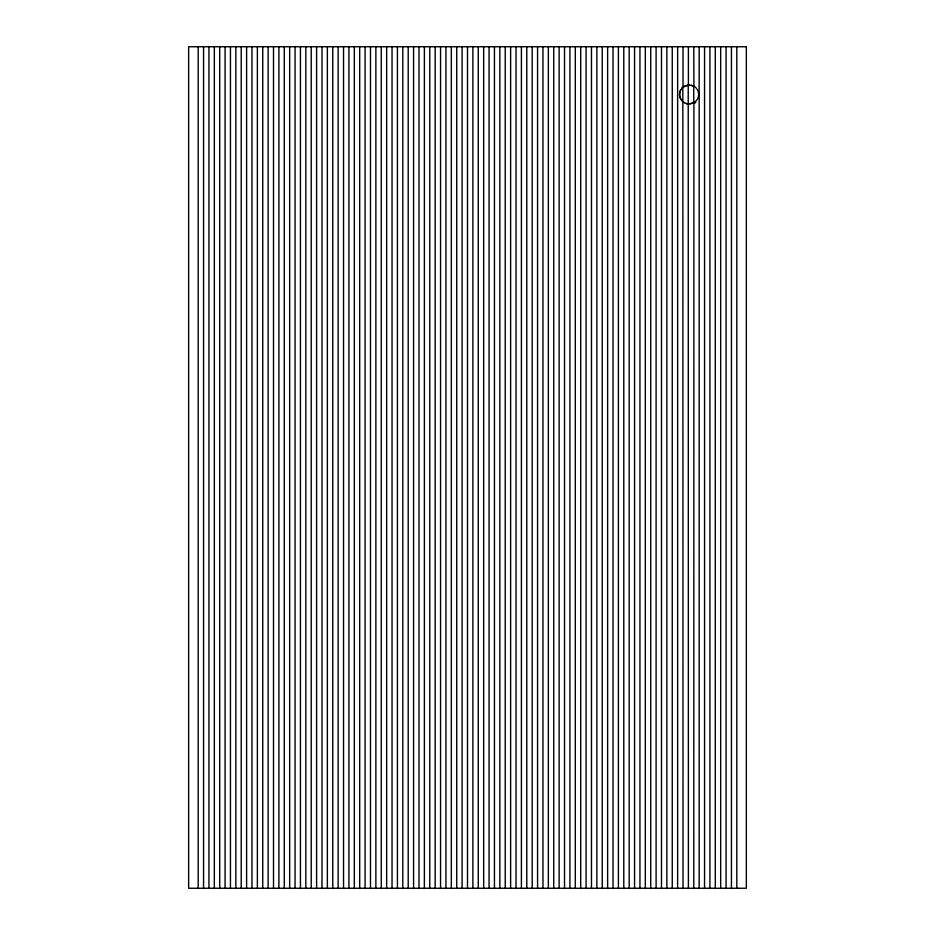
<?xml version="1.0" encoding="UTF-8"?>
<svg xmlns="http://www.w3.org/2000/svg" width="935" height="935" viewBox="0 0 935 935"><rect width="100%" height="100%" fill="white"/><g stroke="black" fill="none" stroke-linecap="round" stroke-linejoin="round"><path stroke-width="1.4" d="M683.017 888.25L682.842 87.212L689.153 84.886M693.782 888.25L693.91 102.675A9.537 9.514 -90 0 0 693.91 86.16L693.782 46.75M682.246 87.68L682.842 87.212M684.221 86.16L688.394 84.98L688.394 46.75M686.524 103.621C687.202 105.433 705.271 99.823 688.978 103.949M691.444 85.214L693.91 86.16L688.978 84.886M684.221 102.675L686.687 103.621M682.246 101.155L684.385 102.675M736.815 46.75L736.815 888.25M731.439 46.75L731.439 888.25M726.063 46.75L726.063 888.25M720.675 46.75L720.675 888.25M715.298 46.75L715.298 888.25M709.922 46.75L709.922 888.25M704.546 46.75L704.546 888.25M699.158 46.75L699.158 888.25M693.735 86.16L693.735 102.675M688.394 888.25L688.23 84.98M683.017 46.75L683.017 87.212L682.421 87.68A9.537 9.514 -90 0 0 682.421 101.155M677.63 46.75L677.63 888.25M672.253 46.75L672.253 888.25M666.865 46.75L666.865 888.25M661.489 46.75L661.489 888.25M656.101 46.75L656.101 888.25M650.713 46.75L650.713 888.25M645.337 46.75L645.337 888.25M639.949 46.75L639.949 888.25M634.561 46.75L634.561 888.25M629.173 46.75L629.173 888.25M623.785 46.75L623.785 888.25M618.397 46.75L618.397 888.25M613.021 46.75L613.021 888.25M607.633 46.75L607.633 888.25M602.245 46.75L602.245 888.25M596.857 46.75L596.857 888.25M591.469 46.75L591.469 888.25M586.081 46.75L586.081 888.25M580.693 46.75L580.693 888.25M575.305 46.75L575.305 888.25M569.918 46.75L569.918 888.25M564.518 46.75L564.518 888.25M559.13 46.75L559.13 888.25M553.742 46.75L553.742 888.25M548.354 46.75L548.354 888.25M542.966 46.75L542.966 888.25M537.578 46.75L537.578 888.25M532.19 46.75L532.19 888.25M526.791 46.75L526.791 888.25M521.403 46.75L521.403 888.25M516.015 46.75L516.015 888.25M510.627 46.75L510.627 888.25M505.239 46.75L505.239 888.25M499.839 46.75L499.839 888.25M494.451 46.75L494.451 888.25M489.063 46.75L489.063 888.25M483.675 46.75L483.675 888.25M478.276 46.75L478.276 888.25M472.888 46.75L472.888 888.25M467.5 46.75L467.5 888.25M462.112 46.75L462.112 888.25M456.724 46.75L456.724 888.25M451.325 46.75L451.325 888.25M445.937 46.75L445.937 888.25M440.549 46.75L440.549 888.25M435.161 46.75L435.161 888.25M429.761 46.75L429.761 888.25M424.373 46.75L424.373 888.25M418.985 46.75L418.985 888.25M413.597 46.75L413.597 888.25M408.209 46.75L408.209 888.25M402.81 46.75L402.81 888.25M397.422 46.75L397.422 888.25M392.034 46.75L392.034 888.25M386.646 46.75L386.646 888.25M381.258 46.75L381.258 888.25M375.87 46.75L375.87 888.25M370.482 46.75L370.482 888.25M365.082 46.75L365.082 888.25M359.694 46.75L359.694 888.25M354.307 46.75L354.307 888.25M348.919 46.75L348.919 888.25M343.531 46.75L343.531 888.25M338.143 46.75L338.143 888.25M332.755 46.75L332.755 888.25M327.367 46.75L327.367 888.25M321.979 46.75L321.979 888.25M316.603 46.75L316.603 888.25M311.215 46.75L311.215 888.25M305.827 46.75L305.827 888.25M300.439 46.75L300.439 888.25M295.051 46.75L295.051 888.25M289.663 46.75L289.663 888.25M284.287 46.75L284.287 888.25M278.899 46.75L278.899 888.25M273.511 46.75L273.511 888.25M268.135 46.75L268.135 888.25M262.747 46.75L262.747 888.25M257.37 46.75L257.37 888.25M251.982 46.75L251.982 888.25M246.606 46.75L246.606 888.25M241.218 46.75L241.218 888.25M235.842 46.75L235.842 888.25M230.454 46.75L230.454 888.25M225.078 46.75L225.078 888.25M219.702 46.75L219.702 888.25M214.325 46.75L214.325 888.25M208.937 46.75L208.937 888.25M203.561 46.75L203.561 888.25M198.185 46.75L198.185 888.25M680.738 99.18A9.537 9.514 -90 0 1 680.738 89.655M746.352 46.75L188.648 46.75L188.648 888.25L746.352 888.25L746.352 46.75"/></g></svg>
